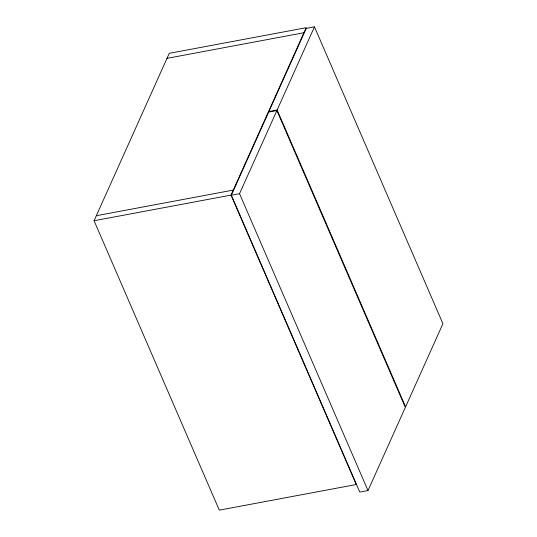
<?xml version="1.0" encoding="UTF-8"?>
<svg xmlns="http://www.w3.org/2000/svg" width="537" height="537" viewBox="0 0 537 537"><rect width="100%" height="100%" fill="white"/><g stroke="black" fill="none" stroke-linecap="round" stroke-linejoin="round"><path stroke-width="0.81" d="M94.076 220.741L169.249 53.331L306.197 27.696L231.017 195.106L356.259 484.515L219.311 510.15L94.076 220.741L231.017 195.106M231.326 195.24L268.661 112.092L276.877 110.555L405.334 407.402L367.999 490.549L359.783 492.087L231.326 195.24L239.542 193.703L276.877 110.555M277.132 109.998L314.467 26.85L306.251 28.387L268.909 111.535L277.132 109.998L405.589 406.845L442.924 323.697L314.467 26.85M166.994 58.358L303.942 32.717M96.331 215.72L233.273 190.085M239.542 193.703L367.999 490.549"/></g></svg>
